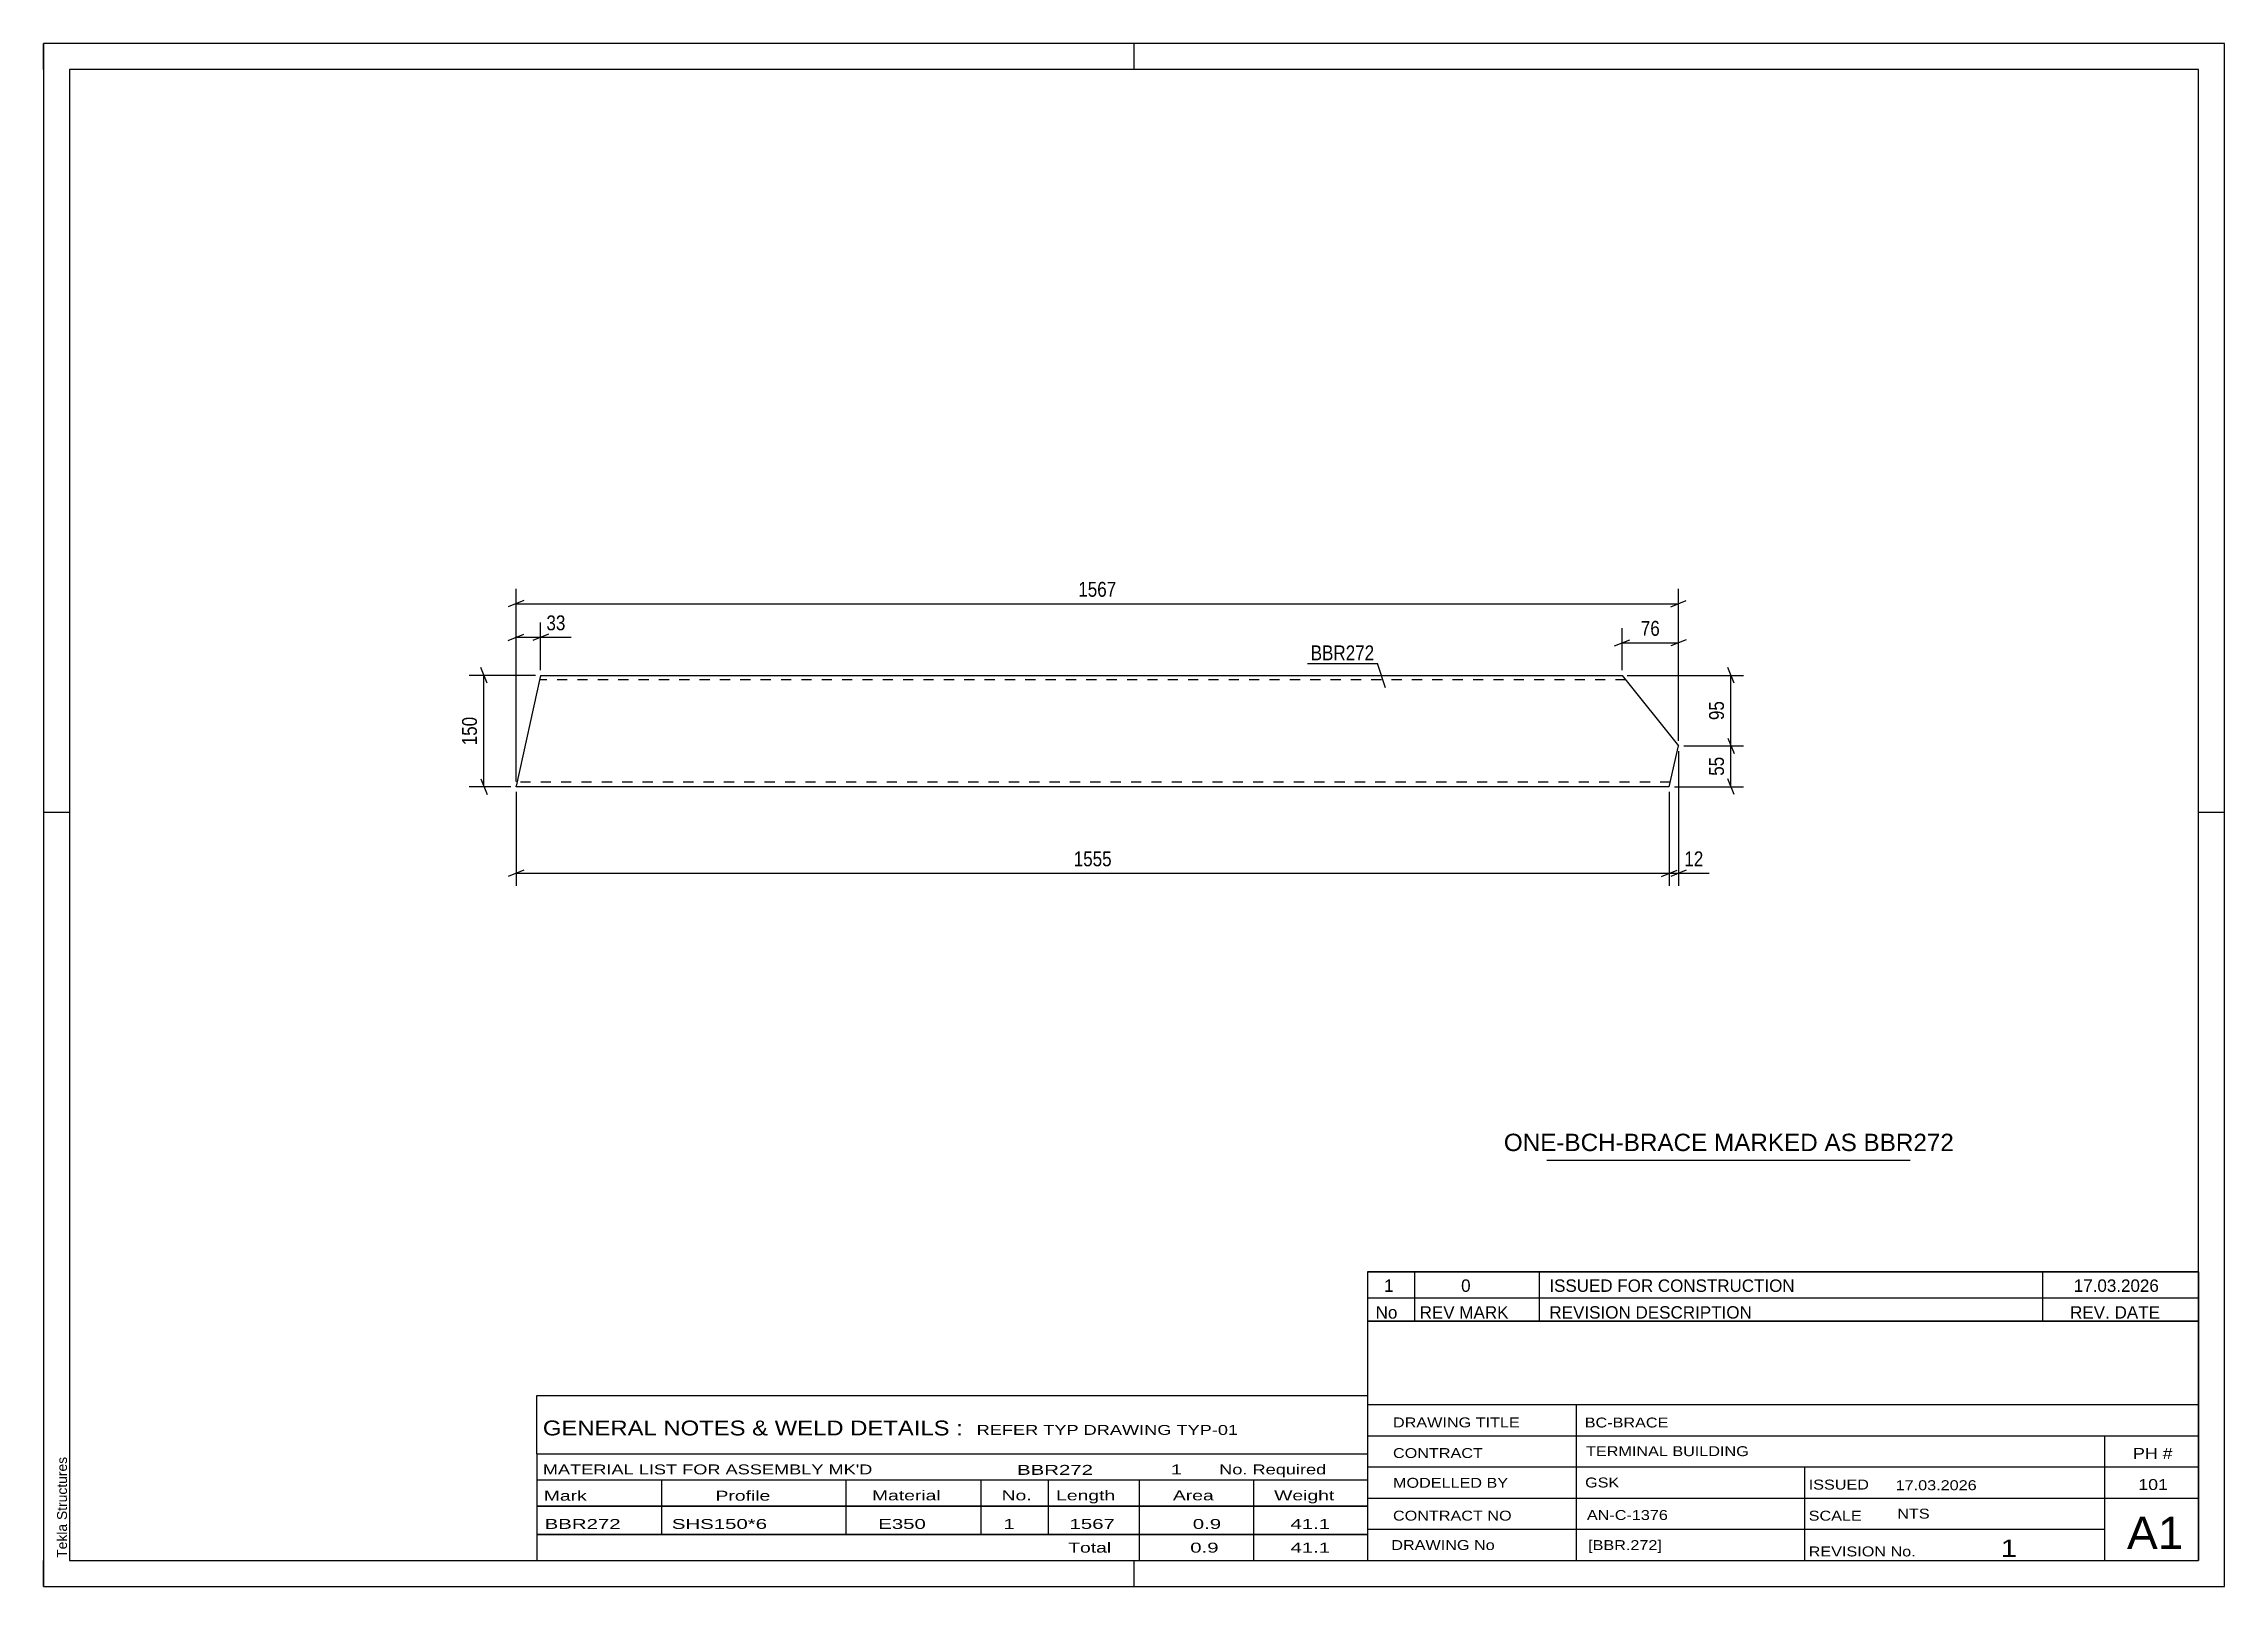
# Model space of a CAD drawing. Header units: millimetres. Extents: x 0 to 420, y 0 to 297.
import ezdxf

# ---------------------------------------------------------------- set-up
doc = ezdxf.new("R2010")
doc.units = ezdxf.units.MM
doc.linetypes.add('DXK_LINE_DOT2', pattern=[3.9198, 1.9599, -1.9599])
doc.styles.add('Arial', font='ARIAL.TTF', dxfattribs={"height": 0.2})
doc.styles.add('Arial Narrow', font='ARIALN.TTF', dxfattribs={"height": 0.2})

# ---------------------------------------------------------------- blocks, each defined once
blk = doc.blocks.new('Unknown-585754737-1162')
at = {"color": 5, "linetype": 'Continuous'}
for p, q in [((420, 297), (0, 297)), ((0, 297), (0, 0)), ((0, 292), (0, 297)), ((210, 292), (210, 297)), ((420, 0), (420, 297)), ((415, 292), (5, 292)), ((5, 292), (5, 5)), ((415, 5), (415, 292)), ((5, 149), (0, 149)), ((420, 149), (415, 149)), ((0, 0), (0, 5)), ((5, 5), (415, 5)), ((210, 0), (210, 5)), ((0, 0), (420, 0))]:
    blk.add_line(p, q, dxfattribs=at)
at = {"color": 174, "linetype": 'Continuous', "style": 'Arial'}
blk.add_text('Tekla Structures', height=1.9102, rotation=90, dxfattribs=at).set_placement((4.5, 5.5))
blk = doc.blocks.new('Part-585754737-1271 - 1253')
at = {"color": 2, "linetype": 'Continuous'}
for p, q in [((95.72, 175.38), (91.01, 154.08)), ((95.72, 175.38), (304.01, 175.38)), ((304.01, 175.38), (314.87, 161.81)), ((313.1, 153.95), (314.87, 161.81)), ((90.98, 153.95), (91.01, 154.08)), ((313.1, 153.95), (90.98, 153.95))]:
    blk.add_line(p, q, dxfattribs=at)
at = {"color": 7, "linetype": 'DXK_LINE_DOT2'}
for p, q in [((95.69, 175.25), (95.34, 173.66)), ((304.69, 174.52), (95.53, 174.52)), ((91.17, 154.81), (91.19, 154.87)), ((313.3, 154.81), (91.17, 154.81))]:
    blk.add_line(p, q, dxfattribs=at)
blk = doc.blocks.new('StraightDimension-585754737-1680 - 1253')
at = {"color": 7, "linetype": 'Continuous'}
for p, q in [((314.87, 160.81), (314.87, 134.88)), ((313.1, 152.95), (313.1, 134.88)), ((311.6, 136.68), (314.6, 137.88)), ((313.1, 137.28), (314.87, 137.28)), ((316.37, 137.88), (313.37, 136.68))]:
    blk.add_line(p, q, dxfattribs=at)
at = {"color": 0}
blk.add_wipeout([(320.25, 138.03), (320.25, 142.23), (315.39, 142.23), (315.39, 138.03)], dxfattribs=at)
at = {"color": 7, "linetype": 'Continuous'}
blk.add_line((314.87, 137.28), (320.77, 137.28), dxfattribs=at)
blk.add_line((314.87, 137.28), (320.77, 137.28), dxfattribs=at)
at = {"color": 3, "style": 'Arial Narrow'}
blk.add_text('12', height=2.863, dxfattribs=at).set_placement((315.99, 138.63))
blk = doc.blocks.new('StraightDimension-585754737-1394 - 1253')
at = {"color": 7, "linetype": 'Continuous'}
for p, q in [((90.98, 154.95), (90.98, 185.56)), ((95.72, 176.38), (95.72, 185.56)), ((89.48, 182.11), (92.48, 183.31)), ((90.98, 182.71), (95.72, 182.71)), ((97.22, 183.31), (94.22, 182.11))]:
    blk.add_line(p, q, dxfattribs=at)
at = {"color": 0}
blk.add_wipeout([(101.1, 183.46), (101.1, 187.66), (96.24, 187.66), (96.24, 183.46)], dxfattribs=at)
at = {"color": 7, "linetype": 'Continuous'}
blk.add_line((95.72, 182.71), (101.63, 182.71), dxfattribs=at)
blk.add_line((95.72, 182.71), (101.63, 182.71), dxfattribs=at)
at = {"color": 3, "style": 'Arial Narrow'}
blk.add_text('33', height=2.863, dxfattribs=at).set_placement((96.84, 184.06))
blk = doc.blocks.new('StraightDimension-585754737-1458 - 1253')
at = {"color": 7, "linetype": 'Continuous'}
for p, q in [((92.48, 189.77), (89.48, 188.57)), ((90.98, 176.38), (90.98, 192.02)), ((90.98, 189.17), (314.87, 189.17)), ((313.37, 188.57), (316.37, 189.77)), ((314.87, 162.81), (314.87, 192.02))]:
    blk.add_line(p, q, dxfattribs=at)
at = {"color": 0}
blk.add_wipeout([(207.18, 189.92), (207.18, 194.12), (198.67, 194.12), (198.67, 189.92)], dxfattribs=at)
at = {"color": 3, "style": 'Arial Narrow'}
blk.add_text('1567', height=2.863, dxfattribs=at).set_placement((199.27, 190.52))
blk = doc.blocks.new('StraightDimension-585754737-1519 - 1253')
at = {"color": 7, "linetype": 'Continuous'}
for p, q in [((85.4, 173.88), (84.2, 176.88)), ((94.72, 175.38), (81.95, 175.38)), ((84.8, 153.95), (84.8, 175.38)), ((84.2, 155.45), (85.4, 152.45)), ((89.98, 153.95), (81.95, 153.95))]:
    blk.add_line(p, q, dxfattribs=at)
at = {"color": 0}
blk.add_wipeout([(84.05, 168.01), (79.85, 168.01), (79.85, 161.32), (84.05, 161.32)], dxfattribs=at)
at = {"color": 3, "style": 'Arial Narrow'}
blk.add_text('150', height=2.863, rotation=90.0002, dxfattribs=at).set_placement((83.45, 161.92))
blk = doc.blocks.new('StraightDimension-585754737-1681 - 1253')
at = {"color": 7, "linetype": 'Continuous'}
for p, q in [((90.98, 152.95), (90.98, 134.88)), ((313.1, 152.95), (313.1, 134.88)), ((92.48, 137.88), (89.48, 136.68)), ((90.98, 137.28), (313.1, 137.28)), ((311.6, 136.68), (314.6, 137.88))]:
    blk.add_line(p, q, dxfattribs=at)
at = {"color": 0}
blk.add_wipeout([(206.3, 138.03), (206.3, 142.23), (197.79, 142.23), (197.79, 138.03)], dxfattribs=at)
at = {"color": 3, "style": 'Arial Narrow'}
blk.add_text('1555', height=2.863, dxfattribs=at).set_placement((198.39, 138.63))
blk = doc.blocks.new('StraightDimension-585754737-1753 - 1253')
at = {"color": 7, "linetype": 'Continuous'}
for p, q in [((325.57, 173.88), (324.37, 176.88)), ((305.01, 175.38), (327.37, 175.38)), ((324.97, 161.81), (324.97, 175.38)), ((315.87, 161.81), (327.37, 161.81)), ((324.37, 163.31), (325.57, 160.31))]:
    blk.add_line(p, q, dxfattribs=at)
at = {"color": 0}
blk.add_wipeout([(324.22, 171.02), (320.02, 171.02), (320.02, 166.17), (324.22, 166.17)], dxfattribs=at)
at = {"color": 3, "style": 'Arial Narrow'}
blk.add_text('95', height=2.863, rotation=90.0002, dxfattribs=at).set_placement((323.62, 166.77))
blk = doc.blocks.new('StraightDimension-585754737-1754 - 1253')
at = {"color": 7, "linetype": 'Continuous'}
for p, q in [((315.87, 161.81), (327.37, 161.81)), ((324.37, 163.31), (325.57, 160.31)), ((324.97, 153.95), (324.97, 161.81)), ((325.57, 152.45), (324.37, 155.45)), ((314.1, 153.95), (327.37, 153.95))]:
    blk.add_line(p, q, dxfattribs=at)
at = {"color": 0}
blk.add_wipeout([(324.22, 160.31), (320.02, 160.31), (320.02, 155.45), (324.22, 155.45)], dxfattribs=at)
at = {"color": 3, "style": 'Arial Narrow'}
blk.add_text('55', height=2.863, rotation=90.0002, dxfattribs=at).set_placement((323.62, 156.05))
blk = doc.blocks.new('StraightDimension-585754737-1796 - 1253')
at = {"color": 7, "linetype": 'Continuous'}
for p, q in [((302.51, 181.05), (305.51, 182.25)), ((304.01, 176.38), (304.01, 184.5)), ((304.01, 181.65), (314.87, 181.65)), ((316.37, 182.25), (313.37, 181.05)), ((314.87, 162.81), (314.87, 184.5))]:
    blk.add_line(p, q, dxfattribs=at)
at = {"color": 0}
blk.add_wipeout([(311.87, 182.4), (311.87, 186.6), (307.01, 186.6), (307.01, 182.4)], dxfattribs=at)
at = {"color": 3, "style": 'Arial Narrow'}
blk.add_text('76', height=2.863, dxfattribs=at).set_placement((307.61, 183))
blk = doc.blocks.new('Unknown-585754737-1841')
at = {"color": 7, "linetype": 'Continuous'}
for p, q in [((255, 51.05), (255, 5)), ((255, 51.05), (415, 51.05)), ((415, 51), (415, 5)), ((255, 35), (415, 35)), ((295.14, 35), (295.14, 5)), ((255, 29), (415, 29)), ((397, 5.05), (397, 29.05)), ((255, 23), (415, 23)), ((339.14, 23), (339.14, 5)), ((255, 17), (415, 17)), ((255, 11), (397, 11)), ((255, 5), (415, 5))]:
    blk.add_line(p, q, dxfattribs=at)
at = {"color": 7, "style": 'Arial Narrow'}
for s, height, width, p in [('DRAWING TITLE', 1.9089, 1.425378, (259.88, 30.61)), ('BC-BRACE', 1.909, 1.425378, (296.81, 30.59)), ('CONTRACT', 1.909, 1.425378, (259.88, 24.71)), ('TERMINAL BUILDING', 1.9089, 1.425378, (297.06, 25.07)), ('MODELLED BY', 1.9089, 1.425378, (259.88, 18.98)), ('GSK', 1.909, 1.425378, (296.88, 19.04)), ('ISSUED', 1.909, 1.425378, (339.94, 18.64)), ('17.03.2026', 1.909, 1.425378, (356.69, 18.52)), ('CONTRACT NO', 1.9089, 1.425378, (259.88, 12.66)), ('AN-C-1376', 1.909, 1.425378, (297.23, 12.78)), ('SCALE', 1.909, 1.425378, (339.94, 12.65)), ('A1', 6.204, 1.25, (401.24, 7.2)), ('DRAWING No', 1.909, 1.425378, (259.56, 7)), ('[BBR.272]', 1.909, 1.425378, (297.46, 6.99)), ('1', 3.34, 1.5, (376.91, 5.68)), ('REVISION No.', 1.9089, 1.425378, (339.94, 5.77))]:
    blk.add_text(s, height=height, dxfattribs=dict(at, width=width)).set_placement(p)
at = {"color": 7, "linetype": 'Continuous', "style": 'Arial Narrow'}
for s, height, width, p in [('PH #', 2.1, 1.42538, (402.4, 24.55)), ('101', 2.1, 1.42538, (403.41, 18.55)), ('NTS', 1.909, 1.425378, (357, 13.05))]:
    blk.add_text(s, height=height, dxfattribs=dict(at, width=width)).set_placement(p)
blk = doc.blocks.new('Unknown-585754737-1842')
at = {"color": 7, "linetype": 'Continuous'}
for p, q in [((255, 60.55), (415, 60.55)), ((415, 60.55), (255, 60.55)), ((255, 60.55), (255, 55.55)), ((264, 60.55), (264, 55.55)), ((288, 60.55), (288, 55.55)), ((385, 60.55), (385, 55.55)), ((415, 60.55), (415, 55.55)), ((255, 55.55), (415, 55.55)), ((255, 55.55), (255, 51.05)), ((255, 55.55), (415, 55.55)), ((264, 55.55), (264, 51.05)), ((288, 55.55), (288, 51.05)), ((385, 55.55), (385, 51.05)), ((415, 55.55), (415, 51.05)), ((415, 51.05), (255, 51.05))]:
    blk.add_line(p, q, dxfattribs=at)
at = {"color": 7, "linetype": 'Continuous', "style": 'Arial Narrow'}
for s, height, width, p in [('1', 2.39, 1.196471, (258.16, 56.7)), ('0', 2.39, 1.196471, (273, 56.7)), ('ISSUED FOR CONSTRUCTION', 2.3861, 1.196471, (290, 56.7)), ('17.03.2026', 2.386, 1.196471, (391, 56.7)), ('No', 2.386, 1.2, (256.54, 51.55)), ('REV MARK', 2.386, 1.2, (265, 51.55)), ('REVISION DESCRIPTION', 2.3861, 1.2, (290, 51.55)), ('REV. DATE', 2.386, 1.2, (390.28, 51.55))]:
    blk.add_text(s, height=height, dxfattribs=dict(at, width=width)).set_placement(p)
blk = doc.blocks.new('Unknown-585754737-1843')
at = {"color": 7, "linetype": 'Continuous'}
for p, q in [((95, 36.75), (255, 36.75)), ((95, 25.5), (95, 36.75)), ((255, 36.75), (255, 25.5)), ((95, 25.5), (255, 25.5)), ((95, 25.5), (95, 20.5)), ((255, 25.5), (255, 20.5)), ((95, 20.5), (255, 20.5)), ((95, 20.5), (95, 15.5)), ((119, 20.5), (119, 15.5)), ((154.5, 20.5), (154.5, 15.5)), ((180.5, 20.5), (180.5, 15.5)), ((193.5, 20.5), (193.5, 15.5)), ((211, 20.5), (211, 15.5)), ((233, 20.5), (233, 15.5)), ((255, 20.5), (255, 15.5)), ((95, 15.5), (255, 15.5)), ((95, 15.45), (95, 10.05)), ((95, 15.45), (255, 15.45)), ((119, 15.5), (119, 10)), ((154.5, 15.5), (154.5, 10)), ((180.5, 15.5), (180.5, 10)), ((193.5, 15.5), (193.5, 10)), ((211, 15.5), (211, 10)), ((233, 15.5), (233, 10)), ((255, 15.45), (255, 10.05)), ((95, 10.05), (255, 10.05)), ((95, 10), (255, 10)), ((95, 10), (95, 5)), ((211, 10), (211, 5)), ((233, 10), (233, 5)), ((255, 10), (255, 5)), ((95, 5), (255, 5))]:
    blk.add_line(p, q, dxfattribs=at)
at = {"color": 7, "style": 'Arial Narrow'}
for s, height, width, p in [('GENERAL NOTES & WELD DETAILS :', 2.8633, 1.4, (96.15, 29.06)), ('REFER TYP DRAWING TYP-01', 1.9089, 1.6, (179.7, 29.16)), ("MATERIAL LIST FOR ASSEMBLY MK'D", 1.9089, 1.6, (96.15, 21.56)), ('BBR272', 1.909, 1.794707, (187.48, 21.47)), ('1', 1.91, 1.794707, (217.08, 21.56)), ('No. Required', 1.9089, 1.6, (226.41, 21.56)), ('Mark', 1.909, 1.7, (96.34, 16.5)), ('Profile', 1.909, 1.7, (129.41, 16.5)), ('Material', 1.909, 1.7, (159.54, 16.56)), ('No.', 1.909, 1.7, (184.5, 16.56)), ('Length', 1.909, 1.7, (195, 16.56)), ('Area', 1.909, 1.7, (217.5, 16.56)), ('Weight', 1.909, 1.7, (237, 16.56))]:
    blk.add_text(s, height=height, dxfattribs=dict(at, width=width)).set_placement(p)
at = {"color": 7, "linetype": 'Continuous', "style": 'Arial Narrow'}
for s, height, width, p in [('BBR272', 1.909, 1.794707, (96.5, 11.06)), ('SHS150*6', 1.909, 1.794707, (121, 11.06)), ('E350', 1.909, 1.794707, (160.74, 11.06)), ('1', 1.91, 1.794707, (184.86, 11.06)), ('1567', 1.909, 1.794707, (197.58, 11.06)), ('0.9', 1.909, 1.794707, (221.32, 11.06)), ('41.1', 1.909, 1.794707, (240.14, 11.06)), ('Total', 1.909, 1.7, (197.33, 6.5)), ('0.9', 1.909, 1.794707, (220.83, 6.5)), ('41.1', 1.909, 1.794707, (240.14, 6.5))]:
    blk.add_text(s, height=height, dxfattribs=dict(at, width=width)).set_placement(p)
blk = doc.blocks.new('Unknown-585754737-1844')
at = {"color": 7, "linetype": 'Continuous'}
blk.add_line((289.5, 82.05), (359.5, 82.05), dxfattribs=at)
at = {"color": 7, "style": 'Arial'}
blk.add_text('ONE-BCH-BRACE MARKED AS BBR272', height=3.3428, dxfattribs=at).set_placement((281.23, 83.8))
blk = doc.blocks.new('Mark-585754737-1266 - 1253')
at = {"color": 0}
blk.add_wipeout([(256.27, 178.28), (256.27, 181.28), (244.03, 181.28), (244.03, 178.28)], dxfattribs=at)
blk.add_wipeout([(256.27, 178.28), (256.27, 181.28), (244.03, 181.28), (244.03, 178.28)], dxfattribs=at)
at = {"color": 30, "linetype": 'Continuous'}
for p in [(243.43, 177.68), (258.44, 172.95)]:
    blk.add_line(p, (256.87, 177.68), dxfattribs=at)
at = {"color": 3, "style": 'Arial Narrow'}
blk.add_text('BBR272', height=2.863, dxfattribs=at).set_placement((244.03, 178.28))

msp = doc.modelspace()

# ---------------------------------------------------------------- block references
for name in ['Unknown-585754737-1162', 'Part-585754737-1271 - 1253', 'Unknown-585754737-1844', 'Unknown-585754737-1842', 'Unknown-585754737-1841', 'Unknown-585754737-1843']:
    msp.add_blockref(name, (0, 0))

# ---------------------------------------------------------------- next in the draw order: block references
for name in ['StraightDimension-585754737-1394 - 1253', 'StraightDimension-585754737-1680 - 1253']:
    msp.add_blockref(name, (0, 0))

# ---------------------------------------------------------------- next in the draw order: block references
msp.add_blockref('StraightDimension-585754737-1458 - 1253', (0, 0))

# ---------------------------------------------------------------- next in the draw order: block references
for name in ['Mark-585754737-1266 - 1253', 'StraightDimension-585754737-1519 - 1253', 'StraightDimension-585754737-1753 - 1253']:
    msp.add_blockref(name, (0, 0))

# ---------------------------------------------------------------- next in the draw order: block references
msp.add_blockref('StraightDimension-585754737-1681 - 1253', (0, 0))

# ---------------------------------------------------------------- next in the draw order: block references
msp.add_blockref('StraightDimension-585754737-1754 - 1253', (0, 0))

# ---------------------------------------------------------------- next in the draw order: block references
msp.add_blockref('StraightDimension-585754737-1796 - 1253', (0, 0))

doc.saveas('drawing.dxf')
